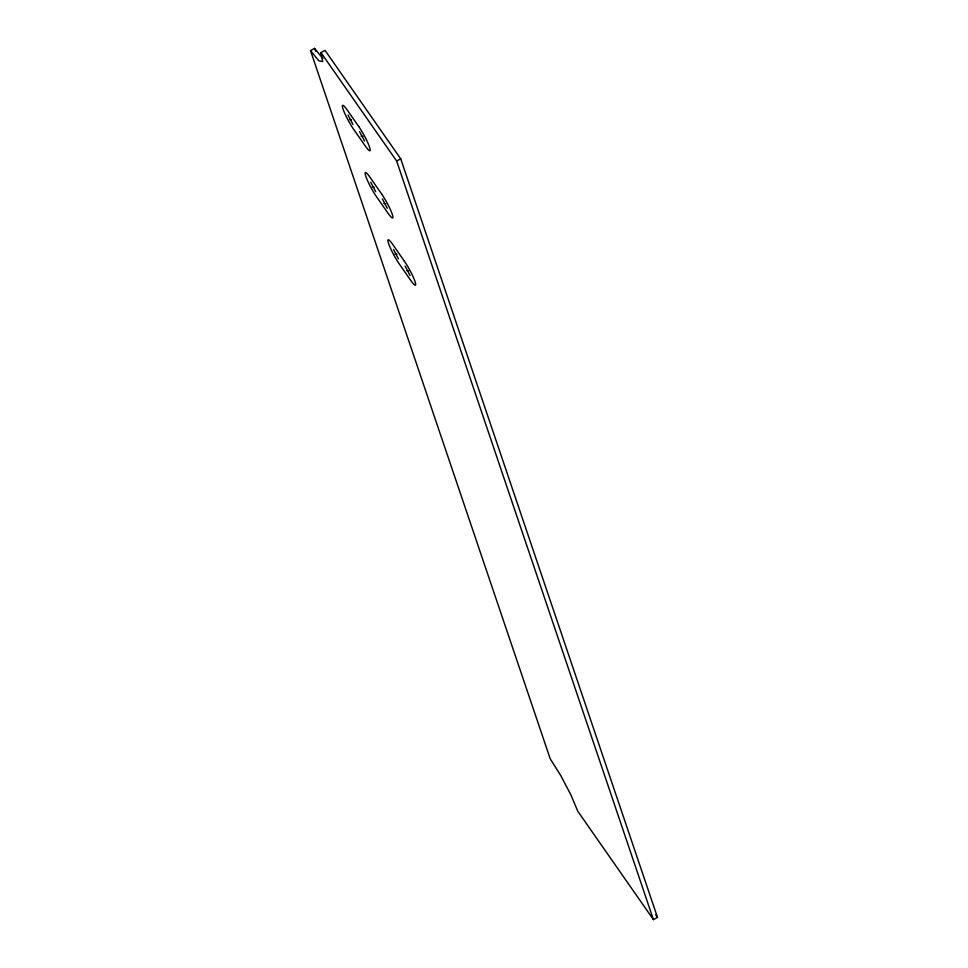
<?xml version="1.0" encoding="UTF-8"?>
<svg xmlns="http://www.w3.org/2000/svg" width="968" height="968" viewBox="0 0 968 968"><rect width="100%" height="100%" fill="white"/><g stroke="black" fill="none" stroke-linecap="round" stroke-linejoin="round"><path stroke-width="1.45" d="M310.51 50.614L318.859 60.839L322.683 61.565L320.965 52.599L325.03 50.372L400.728 158.837L657.49 917.386L653.412 919.6L577.714 811.136L570.902 794.885L560.835 775.707L550.199 758.743L310.51 50.614L314.588 48.4L322.925 58.612M653.412 919.6L396.662 161.051L400.728 158.837M349.533 119.548L351.408 119.899M361.124 136.161L363 136.512M372.293 186.776L374.168 187.139M383.885 203.401L385.76 203.752M395.053 254.015L396.916 254.366M406.645 270.629L408.52 270.992M320.965 52.599L396.662 161.051M655.76 914.917L657.49 917.386M359.6 131.636L364.537 141.038M347.996 115.023L352.933 124.424M382.36 198.876L387.297 208.277M370.756 182.25L375.693 191.664M405.108 266.103L410.057 275.517M393.516 249.49L398.453 258.892M314.588 48.4L315.556 51.256M358.753 126.53L347.149 109.916A16.383 2.275 61.4 0 0 343.083 109.142A16.383 2.275 61.4 0 0 353.792 129.53L365.384 146.144A16.383 2.275 61.4 0 0 369.449 146.906A16.383 2.275 61.4 0 0 358.753 126.53M381.501 193.769L369.909 177.156A16.383 2.275 61.4 0 0 365.844 176.382A16.383 2.275 61.4 0 0 376.54 196.758L388.144 213.383A16.383 2.275 61.4 0 0 392.209 214.146A16.383 2.275 61.4 0 0 381.501 193.769M404.261 261.009L392.669 244.384A16.383 2.275 61.4 0 0 388.604 243.621A16.383 2.275 61.4 0 0 399.3 263.998L410.904 280.611A16.383 2.275 61.4 0 0 414.969 281.385A16.383 2.275 61.4 0 0 404.261 261.009"/></g></svg>
